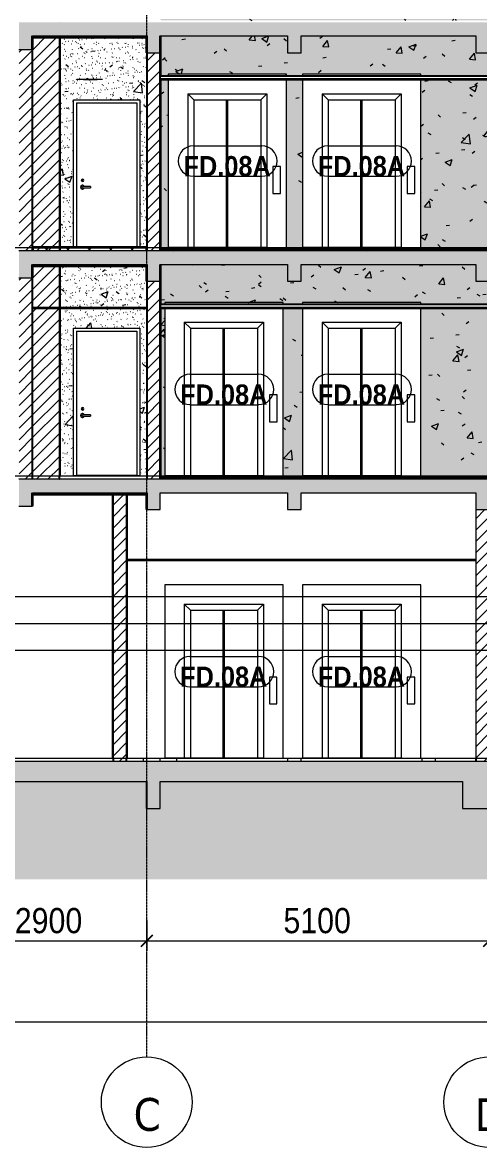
# Model space of a CAD drawing. Header units: millimetres. Extents: x 1240 to 198004, y -7796 to 35300.
# Drawn here: x 26587 to 33392, y -7796 to 8950 of the extents above; entities that cross this region are included whole.
import ezdxf

# ---------------------------------------------------------------- set-up
doc = ezdxf.new("R2010")
doc.units = ezdxf.units.MM
for name, pattern in [('Centre', [31.75, 6.35, -4.7625, 15.875, -4.7625]), ('Dash 1_8_', [6.35, 3.175, -3.175]), ('Grid Line', [22.225, 12.7, -3.175, 3.175, -3.175])]:
    doc.linetypes.add(name, pattern=pattern)
for name, color, linetype, lineweight in [('0-1', 7, 'Continuous', 5), ('A-ANNO-DIMS', 211, 'Continuous', 9), ('A-ANNO-DIMS-150', 211, 'Continuous', 9), ('A-AREA', 32, 'Dash 1_8_', 9), ('A-CLNG', 13, 'Continuous', 9), ('A-CLNG-1', 13, 'Continuous', 25), ('A-CLNG-PATT-1', 13, 'Continuous', 9), ('A-DETL-GENF-1', 7, 'Continuous', 9), ('A-DETL-GENF-3', 9, 'Continuous', 9), ('A-DETL-THIN', 151, 'Continuous', 9), ('A-DOOR', 31, 'Continuous', 9), ('A-DOOR-FRAM', 31, 'Continuous', 9), ('A-DOOR-IDEN', 31, 'Continuous', 9), ('A-FLOR', 192, 'Continuous', 9), ('A-FLOR-1', 10, 'Continuous', 35), ('A-FLOR-3', 192, 'Continuous', 35), ('A-FLOR-4', 192, 'Continuous', 18), ('A-FLOR-LEVL-2', 51, 'Centre', 9), ('A-FLOR-PATT-1', 7, 'Continuous', 9), ('A-FLOR-PATT-3', 8, 'Continuous', 9), ('A-WALL', 113, 'Continuous', 9), ('A-WALL-1', 113, 'Continuous', 25), ('A-WALL-PATT-4', 111, 'Continuous', 9), ('E-LITE-EQPM', 33, 'Continuous', 9), ('I-WALL', 2, 'Continuous', 9), ('I-WALL-2', 2, 'Continuous', 25), ('S-BEAM-1', 12, 'Continuous', 5), ('S-BEAM-2', 10, 'Continuous', 35), ('S-BEAM-3', 7, 'Continuous', 9), ('S-COLS-1', 7, 'Continuous', 9), ('S-GRID-1', 1, 'Grid Line', 9), ('S-GRID-IDEN', 1, 'Continuous', 9)]:
    doc.layers.add(name, color=color, linetype=linetype, lineweight=lineweight)
doc.styles.add('Arial_B_2', font='arialbd.ttf', dxfattribs={"width": 0.9, "height": 300})
doc.styles.add('Tahoma_B_1', font='tahomabd.ttf', dxfattribs={"height": 487.5})
doc.styles.add('UTM Avo', font='', dxfattribs={"width": 0.9, "height": 375})
doc.styles.get('UTM Avo').set_extended_font_data('UTM Avo')
doc.dimstyles.new('1_Dim_chi_tiet_2_5', dxfattribs={"dimscale": 304.8, "dimtxt": 374.737856, "dimasz": 0.590551, "dimexe": 0.492126, "dimexo": 0.0625, "dimgap": 0.049213, "dimtad": 1, "dimdec": 0, "dimrnd": 5, "dimzin": 0, "dimdsep": 46, "dimtxsty": 'UTM Avo', "dimblk1": 'OBLIQUE', "dimblk2": 'OBLIQUE', "dimsah": 1, "dimcen": 0.09, "dimdle": 0.492126, "dimazin": 0, "dimtfac": 1, "dimtdec": 4, "dimtix": 1, "dimtmove": 0, "dimatfit": 3, "dimfxl": 0.984252, "dimfxlon": 1, "dimtvp": 1, "dimtolj": 1, "dimtzin": 0, "dimarcsym": 2})
pattern_1 = [(45, (377.74, 0), (-84.8528, 84.8528), [])]
pattern_2 = [(45, (377.74, 0), (-159.099, 159.099), []), (135, (377.74, 0), (-159.099, -159.099), [])]
pattern_3 = [(0, (377.74, 0), (1219.2, 304.8), [50.292, -864.108, 50.292, -864.108, -4876.8]), (0, (377.74, 0), (1219.2, 304.8), [-1828.8, 50.292, -1778.508, 50.292, -864.108, -2133.6]), (0, (377.74, 0), (1219.2, 304.8), [-4572, 50.292, -559.308, 50.292, -1473.708]), (120, (834.94, 152.4), (-873.5645, 903.4582), [50.292, -864.108, 50.292, -864.108, -4876.8]), (120, (834.94, 152.4), (-873.5645, 903.4582), [-1828.8, 50.292, -1778.508, 50.292, -864.108, -2133.6]), (120, (834.94, 152.4), (-873.5645, 903.4582), [-4572, 50.292, -559.308, 50.292, -1473.708]), (240, (987.34, 762), (-345.6355, -1208.2582), [50.292, -864.108, 50.292, -864.108, -4876.8]), (240, (987.34, 762), (-345.6355, -1208.2582), [-1828.8, 50.292, -1778.508, 50.292, -864.108, -2133.6]), (240, (987.34, 762), (-345.6355, -1208.2582), [-4572, 50.292, -559.308, 50.292, -1473.708])]
pattern_4 = [(50, (377.7, 0), (1093.104, -95.634), [114.3, -1257.3]), (355, (377.7, 0), (-211.457, 1146.34), [91.44, -1005.84]), (100.451, (468.8, -8), (881.656, 1050.7), [97.14, -1068.54]), (46.184, (377.7, 304.8), (1626.475, -252.257), [171.45, -1885.95]), (96.636, (513.3, 283.8), (1424.416, 1484.565), [145.71, -1602.81]), (351.184, (377.7, 304.8), (1424.43, 1484.55), [137.16, -1508.76]), (21, (530.1, 228.6), (909.686, -613.59), [114.3, -1257.3]), (326, (530.1, 228.6), (370.812, 1105.13), [91.44, -1005.84]), (71.451, (606, 177.5), (1280.503, 491.528), [97.14, -1068.54]), (37.5, (377.74, 0), (18.5313, 507.3303), [50.292, -943.356, 50.292, -970.788, -1009.65]), (37.5, (377.74, 0), (18.5313, 507.3303), [-2014.728, 50.292, -959.358]), (7.5, (377.74, 0), (400.918, 601.084), [50.292, -531.876, 50.292, -920.496, -384.81]), (7.5, (377.74, 0), (400.918, 601.084), [-1552.956, 50.292, -334.518]), (327.5, (37.9, 0), (813.545, -34.3737), [50.292, -330.708, 50.292, -1138.428, -1577.34]), (327.5, (37.9, 0), (813.545, -34.3737), [-1569.72, 50.292, -1527.048]), (317.5, (-114.5, 0), (888.775, 152.56), [50.292, -445.008, 50.292, -739.14, -1120.14]), (317.5, (-114.5, 0), (888.775, 152.56), [-1284.732, 50.292, -1069.848])]
pattern_5 = [(37.5, (377.74, 0), (-4.79953, 146.8239), [5.029, -110.795, 5.029, -124.511, -123.825]), (37.5, (377.74, 0), (-4.79953, 146.8239), [-245.364, 5.029, -118.796]), (7.5, (377.74, 0), (134.8574, 215.0472), [5.029, -57.455, 5.029, -99.365, -40.005]), (7.5, (377.74, 0), (134.8574, 215.0472), [-166.878, 5.029, -34.976]), (327.5, (284.02, 0), (237.29776, 0.4316), [5.029, -33.071, 5.029, -132.131, -179.07]), (327.5, (284.02, 0), (237.29776, 0.4316), [-175.26, 5.029, -174.041]), (317.5, (284.02, 0), (229.067, 66.8792), [5.029, -14.021, 5.029, -84.887, -102.87]), (317.5, (284.02, 0), (229.067, 66.8792), [-108.966, 5.029, -97.841])]
pattern_6 = [(45, (377.74, 0), (-79.5495, 79.5495), [])]

# ---------------------------------------------------------------- blocks, each defined once
blk = doc.blocks.new('NCV_TKTC_KET CAU_rvt-1-TKCS_MẶT ĐỨNG NỘI KHU 1')
at = {"layer": 'A-FLOR-PATT-1'}
for points in [[(28330, 8730), (28437, 8730), (28437, 8750), (26735, 8750), (26735, 8730), (27684, 8730)], [(28330, 5330), (28437, 5330), (28437, 5350), (26735, 5350), (26735, 5330), (27038, 5330)], [(28330, 1930), (28437, 1930), (28437, 1950), (26735, 1950), (26735, 1930), (27684, 1930)]]:
    blk.add_hatch(color=256, dxfattribs=at).paths.add_polyline_path(points)
at = {"layer": 'S-BEAM-1'}
for points in [[(26737, 8550), (26737, 8750), (26735, 8750), (26735, 8550)], [(26735, 5150), (26737, 5150), (26737, 5350), (26735, 5350), (26735, 5154)], [(28435, 5100), (28437, 5100), (28435, 5313)], [(26735, 1750), (26737, 1750), (26737, 1950), (26735, 1950), (26735, 1854)]]:
    blk.add_hatch(color=256, dxfattribs=at).paths.add_polyline_path(points)
at = {"layer": 'A-FLOR-1'}
for p, q in [((26735, 8730), (28437, 8730)), ((26735, 5330), (28437, 5330)), ((26735, 1930), (28437, 1930))]:
    blk.add_line(p, q, dxfattribs=at)
at = {"layer": 'S-BEAM-2'}
for p, q in [((26737, 8550), (26737, 8750)), ((28435, 8750), (28435, 8500)), ((26735, 8550), (26737, 8550)), ((26737, 5150), (26737, 5350)), ((28435, 5350), (28435, 5100)), ((26735, 5150), (26737, 5150)), ((26737, 1750), (26737, 1950)), ((28435, 1950), (28435, 1700)), ((26735, 1750), (26737, 1750))]:
    blk.add_line(p, q, dxfattribs=at)
at = {"layer": 'S-BEAM-3'}
blk.add_line((27937, 1550), (27927, 1550), dxfattribs=at)
at = {"layer": 'S-COLS-1'}
for p, q in [((30537, 5580), (30537, 5600)), ((30737, 5580), (30737, 5600)), ((32537, 5580), (32537, 5600)), ((32737, 5580), (32737, 5600)), ((28887, 2180), (28887, 2200)), ((30537, 2180), (30537, 2200)), ((30737, 2180), (30737, 2200)), ((32537, 2180), (32537, 2200)), ((32737, 2180), (32737, 2200)), ((28387, -2050), (28387, -2000)), ((28437, -2050), (28437, -2000)), ((28637, -2050), (28637, -2000)), ((28887, -2050), (28887, -2000)), ((30537, -2050), (30537, -2000)), ((30737, -2050), (30737, -2000)), ((32537, -2050), (32537, -2000)), ((32737, -2050), (32737, -2000))]:
    blk.add_line(p, q, dxfattribs=at)
blk = doc.blocks.new('Thang may HIEN - Dài x Rộng - 2200x1200-551375-TKCS_MẶT ĐỨNG NỘI KHU 1')
at = {"layer": 'A-DOOR'}
for p, q in [((30757, 4780), (30757, 4750)), ((32517, 4780), (30757, 4780)), ((30757, 4700), (30757, 2200)), ((32517, 4750), (32517, 4780)), ((32517, 2200), (32517, 4700)), ((31137, 4400), (31047, 4490)), ((31047, 4490), (31047, 2200)), ((31047, 4490), (32227, 4490)), ((31137, 4400), (31137, 2200)), ((31137, 4400), (32137, 4400)), ((31627, 2200), (31627, 4400)), ((31647, 2200), (31647, 4400)), ((32227, 4490), (32137, 4400)), ((32137, 4400), (32137, 2200)), ((32227, 4490), (32227, 2200)), ((32427, 3406), (32317, 3406)), ((32317, 3406), (32317, 3006)), ((32427, 3006), (32427, 3406)), ((32317, 3006), (32427, 3006)), ((31047, 2200), (30757, 2200)), ((31137, 2200), (31047, 2200)), ((31627, 2200), (31137, 2200)), ((31647, 2200), (31627, 2200)), ((32137, 2200), (31647, 2200)), ((32227, 2200), (32137, 2200)), ((32227, 2200), (32517, 2200))]:
    blk.add_line(p, q, dxfattribs=at)
blk = doc.blocks.new('Thang may HIEN - Dài x Rộng - 2200x1200-V6-TKCS_MẶT ĐỨNG NỘI KHU 1')
at = {"layer": 'A-DOOR'}
for p, q in [((30757, 580), (30757, -2000)), ((32517, 580), (30757, 580)), ((32517, -2000), (32517, 580)), ((31137, 200), (31047, 290)), ((31047, 290), (31047, -2000)), ((31047, 290), (32227, 290)), ((31137, 200), (31137, -2000)), ((31137, 200), (32137, 200)), ((31627, -2000), (31627, 200)), ((31647, -2000), (31647, 200)), ((32227, 290), (32137, 200)), ((32137, 200), (32137, -2000)), ((32227, 290), (32227, -2000)), ((32427, -794), (32317, -794)), ((32317, -794), (32317, -1194)), ((32427, -1194), (32427, -794)), ((32317, -1194), (32427, -1194)), ((31047, -2000), (30757, -2000)), ((31137, -2000), (31047, -2000)), ((31627, -2000), (31137, -2000)), ((31647, -2000), (31627, -2000)), ((32137, -2000), (31647, -2000)), ((32227, -2000), (32137, -2000)), ((32227, -2000), (32517, -2000))]:
    blk.add_line(p, q, dxfattribs=at)
blk = doc.blocks.new('Thang may HIEN - Dài x Rộng - 2200x1200-V31-TKCS_MẶT ĐỨNG NỘI KHU 1')
at = {"layer": 'A-DOOR'}
for p, q in [((30757, 8180), (30757, 8150)), ((32517, 8180), (30757, 8180)), ((30757, 8100), (30757, 5600)), ((32517, 8150), (32517, 8180)), ((32517, 5600), (32517, 8100)), ((31137, 7800), (31047, 7890)), ((31047, 7890), (31047, 5600)), ((31047, 7890), (32227, 7890)), ((32227, 7890), (32137, 7800)), ((32227, 7890), (32227, 5600)), ((31137, 7800), (31137, 5600)), ((31137, 7800), (32137, 7800)), ((31627, 5600), (31627, 7800)), ((31647, 5600), (31647, 7800)), ((32137, 7800), (32137, 5600)), ((32427, 6806), (32317, 6806)), ((32317, 6806), (32317, 6406)), ((32427, 6406), (32427, 6806)), ((32317, 6406), (32427, 6406)), ((31047, 5600), (30757, 5600)), ((31057, 5600), (31047, 5600)), ((32227, 5600), (32217, 5600)), ((32227, 5600), (32517, 5600))]:
    blk.add_line(p, q, dxfattribs=at)
blk = doc.blocks.new('FD_02 - FD_03 - FD_03-KY THUAT-900x2200mm-801878-TKCS_MẶT ĐỨNG NỘI KHU 1')
at = {"layer": 'A-DOOR'}
for p, q in [((27481, 6588), (27481, 6598)), ((27483, 6588), (27481, 6588)), ((27483, 6598), (27483, 6588)), ((27602, 6510), (27497, 6510)), ((27497, 6490), (27602, 6490)), ((27602, 6510), (27602, 6500)), ((27602, 6500), (27602, 6490)), ((27392, 5610), (28292, 5610))]:
    blk.add_line(p, q, dxfattribs=at)
at = {"layer": 'A-DOOR', "flags": 128}
for points in [[(27497, 6510), (27496, 6510), (27496, 6510), (27495, 6510), (27495, 6510), (27494, 6510), (27493, 6510), (27493, 6510), (27492, 6510), (27492, 6510), (27491, 6510), (27491, 6510), (27490, 6510), (27489, 6510), (27489, 6510), (27488, 6510), (27488, 6510), (27488, 6510), (27487, 6510), (27487, 6510), (27486, 6510), (27486, 6510), (27485, 6510), (27485, 6510), (27485, 6510), (27484, 6510), (27484, 6510), (27484, 6510), (27483, 6510), (27483, 6510), (27483, 6510), (27483, 6510), (27483, 6510), (27482, 6510), (27482, 6510), (27482, 6510), (27482, 6510), (27482, 6510), (27482, 6510), (27482, 6510)], [(27482, 6490), (27482, 6490), (27482, 6490), (27482, 6490), (27482, 6490), (27482, 6490), (27482, 6490), (27483, 6490), (27483, 6490), (27483, 6490), (27483, 6490), (27483, 6490), (27484, 6490), (27484, 6490), (27484, 6490), (27485, 6490), (27485, 6490), (27485, 6490), (27486, 6490), (27486, 6490), (27486, 6490), (27487, 6490), (27487, 6490), (27488, 6490), (27488, 6490), (27489, 6490), (27489, 6490), (27490, 6490), (27490, 6490), (27491, 6490), (27492, 6490), (27492, 6490), (27493, 6490), (27493, 6490), (27494, 6490), (27494, 6490), (27495, 6490), (27496, 6490), (27496, 6490), (27497, 6490), (27497, 6490)]]:
    blk.add_lwpolyline(points, dxfattribs=at)
at = {"layer": 'A-DOOR'}
for centre, radius, start, end in [((27482, 6600), 19, 0, 180), ((27482, 6600), 19, 180, 0), ((27482, 6600), 2.5, 292.9918, 246.5794), ((27479, 6500), 30, 18.9279, 180), ((27479, 6500), 30, 180, 341.2838), ((27482, 6500), 10, 135, 180), ((27482, 6500), 10, 180, 225), ((27482, 6500), 10, 75, 105), ((27482, 6500), 10, 255, 285)]:
    blk.add_arc(centre, radius, start, end, dxfattribs=at)
at = {"layer": 'A-DOOR-FRAM'}
for p, q in [((27392, 7755), (27392, 5600)), ((27392, 7755), (28292, 7755)), ((28292, 7755), (28292, 5600))]:
    blk.add_line(p, q, dxfattribs=at)
blk = doc.blocks.new('FD_02 - FD_03 - FD_03-KY THUAT-900x2200mm-V132-TKCS_MẶT ĐỨNG NỘI KHU 1')
at = {"layer": 'A-DOOR'}
for p, q in [((27481, 3188), (27481, 3198)), ((27483, 3188), (27481, 3188)), ((27483, 3198), (27483, 3188)), ((27602, 3110), (27497, 3110)), ((27497, 3090), (27602, 3090)), ((27602, 3110), (27602, 3100)), ((27602, 3100), (27602, 3090)), ((27392, 2210), (28292, 2210))]:
    blk.add_line(p, q, dxfattribs=at)
at = {"layer": 'A-DOOR', "flags": 128}
for points in [[(27497, 3110), (27496, 3110), (27496, 3110), (27495, 3110), (27495, 3110), (27494, 3110), (27493, 3110), (27493, 3110), (27492, 3110), (27492, 3110), (27491, 3110), (27491, 3110), (27490, 3110), (27489, 3110), (27489, 3110), (27488, 3110), (27488, 3110), (27488, 3110), (27487, 3110), (27487, 3110), (27486, 3110), (27486, 3110), (27485, 3110), (27485, 3110), (27485, 3110), (27484, 3110), (27484, 3110), (27484, 3110), (27483, 3110), (27483, 3110), (27483, 3110), (27483, 3110), (27483, 3110), (27482, 3110), (27482, 3110), (27482, 3110), (27482, 3110), (27482, 3110), (27482, 3110), (27482, 3110)], [(27482, 3090), (27482, 3090), (27482, 3090), (27482, 3090), (27482, 3090), (27482, 3090), (27482, 3090), (27483, 3090), (27483, 3090), (27483, 3090), (27483, 3090), (27483, 3090), (27484, 3090), (27484, 3090), (27484, 3090), (27485, 3090), (27485, 3090), (27485, 3090), (27486, 3090), (27486, 3090), (27486, 3090), (27487, 3090), (27487, 3090), (27488, 3090), (27488, 3090), (27489, 3090), (27489, 3090), (27490, 3090), (27490, 3090), (27491, 3090), (27492, 3090), (27492, 3090), (27493, 3090), (27493, 3090), (27494, 3090), (27494, 3090), (27495, 3090), (27496, 3090), (27496, 3090), (27497, 3090), (27497, 3090)]]:
    blk.add_lwpolyline(points, dxfattribs=at)
at = {"layer": 'A-DOOR'}
for centre, radius, start, end in [((27482, 3200), 19, 360, 180), ((27482, 3200), 19, 180, 360), ((27482, 3200), 2.5, 292.9918, 246.5794), ((27479, 3100), 30, 18.9279, 180), ((27479, 3100), 30, 180, 341.2838), ((27482, 3100), 10, 135, 180), ((27482, 3100), 10, 180, 225), ((27482, 3100), 10, 75, 105), ((27482, 3100), 10, 255, 285)]:
    blk.add_arc(centre, radius, start, end, dxfattribs=at)
at = {"layer": 'A-DOOR-FRAM'}
for p, q in [((27392, 4355), (27392, 2200)), ((27392, 4355), (28292, 4355)), ((28292, 4355), (28292, 2200)), ((27392, 2200), (27347, 2200)), ((28292, 2200), (28337, 2200))]:
    blk.add_line(p, q, dxfattribs=at)
blk = doc.blocks.new('LIC_03 - LIC_03-ĐÈN LED ỐP TRẦN CHỐNG BỤI_ 1x24w_ ÁNH SÁNG TRẮNG 6000k-V260-TKCS_MẶT ĐỨNG NỘI KHU 1')
at = {"layer": 'E-LITE-EQPM'}
for p, q in [((27777, 8100), (27397, 8100)), ((27677, 8100), (27497, 8100)), ((27497, 8100), (27677, 8100)), ((27587, 8100), (27587, 8100))]:
    blk.add_line(p, q, dxfattribs=at)
blk = doc.blocks.new('Grid - M_Grid Head - Circle-353313-TKCS_MẶT ĐỨNG NỘI KHU 1')
at = {"layer": 'S-GRID-IDEN'}
blk.add_circle((17237, -7121), 675, dxfattribs=at)
blk = doc.blocks.new('STN_Door Tag - STN_Door Tag-1788670-TKCS_MẶT ĐỨNG NỘI KHU 1')
at = {"layer": 'A-DOOR-IDEN'}
for p, q in [((35836, 30934), (36857, 30934)), ((35836, 30481), (36857, 30481))]:
    blk.add_line(p, q, dxfattribs=at)
for centre, start, end in [((35836, 30708), 90, 270), ((36857, 30708), 270, 90)]:
    blk.add_arc(centre, 226, start, end, dxfattribs=at)
blk = doc.blocks.new('DIMBLOCK55-TKCS_MẶT ĐỨNG NỘI KHU 1')
at = {"layer": 'A-ANNO-DIMS-150'}
for p, q in [((25537, -4418), (25537, -4868)), ((25537, -4718), (25537, -4418)), ((28437, -4418), (28437, -4868)), ((28437, -4718), (28437, -4418)), ((25537, -4718), (28437, -4718))]:
    blk.add_line(p, q, dxfattribs=at)
at = {"layer": 'A-ANNO-DIMS-150', "lineweight": 25}
for p, q in [((25537, -4718), (25627, -4628)), ((28437, -4718), (28527, -4628)), ((25537, -4718), (25447, -4808)), ((28437, -4718), (28347, -4808))]:
    blk.add_line(p, q, dxfattribs=at)
at = {"layer": 'A-ANNO-DIMS-150', "color": 0, "insert": (26473, -4231), "char_height": 375, "width": 1232.47, "attachment_point": 1, "line_spacing_factor": 1.110334, "style": 'UTM Avo'}
blk.add_mtext('2900', dxfattribs=at)
blk = doc.blocks.new('_Oblique')
at = {"color": 0, "linetype": 'ByBlock', "lineweight": -2}
blk.add_line((-0.5, -0.5), (0.5, 0.5), dxfattribs=at)
blk = doc.blocks.new('DIMBLOCK56-TKCS_MẶT ĐỨNG NỘI KHU 1')
at = {"layer": 'A-ANNO-DIMS-150'}
for p, q in [((28437, -4418), (28437, -4868)), ((28437, -4718), (28437, -4418)), ((33537, -4418), (33537, -4868)), ((33537, -4718), (33537, -4418)), ((28437, -4718), (33537, -4718))]:
    blk.add_line(p, q, dxfattribs=at)
at = {"layer": 'A-ANNO-DIMS-150', "lineweight": 25}
for p, q in [((28437, -4718), (28527, -4628)), ((33537, -4718), (33627, -4628)), ((28437, -4718), (28347, -4808)), ((33537, -4718), (33447, -4808))]:
    blk.add_line(p, q, dxfattribs=at)
at = {"layer": 'A-ANNO-DIMS-150', "color": 0, "insert": (30473, -4231), "char_height": 375, "width": 1232.47, "attachment_point": 1, "line_spacing_factor": 1.110334, "style": 'UTM Avo'}
blk.add_mtext('5100', dxfattribs=at)
blk = doc.blocks.new('DIMBLOCK67-TKCS_MẶT ĐỨNG NỘI KHU 1')
at = {"layer": 'A-ANNO-DIMS-150'}
for p, q in [((17237, -5623), (17237, -6073)), ((17237, -5923), (17237, -5623)), ((78237, -5623), (78237, -6073)), ((78237, -5923), (78237, -5623)), ((17087, -5923), (78387, -5923))]:
    blk.add_line(p, q, dxfattribs=at)
at = {"layer": 'A-ANNO-DIMS-150', "lineweight": 25}
for p, q in [((17237, -5923), (17327, -5833)), ((78237, -5923), (78327, -5833)), ((17237, -5923), (17147, -6013)), ((78237, -5923), (78147, -6013))]:
    blk.add_line(p, q, dxfattribs=at)
at = {"layer": 'A-ANNO-DIMS-150', "color": 0, "insert": (47095, -5436), "char_height": 375, "width": 1540.59, "attachment_point": 1, "line_spacing_factor": 1.110334, "style": 'UTM Avo'}
blk.add_mtext('61000', dxfattribs=at)

msp = doc.modelspace()

# ---------------------------------------------------------------- hatches: boundary and pattern name
at = {"layer": 'A-CLNG-PATT-1'}
h = msp.add_hatch(dxfattribs=at)
h.set_pattern_fill('FP_9', color=256, style=0, pattern_type=2)
h.set_pattern_definition(pattern_3)
h.paths.add_polyline_path([(44337, 8100), (44337, 8110), (28636.9, 8110), (28636.9, 8100), (43829.8, 8100)])
h = msp.add_hatch(dxfattribs=at)
h.set_pattern_fill('FP_9', color=256, style=0, pattern_type=2)
h.set_pattern_definition(pattern_3)
h.paths.add_polyline_path([(28329.6, 4700), (28435.3, 4700), (28435.3, 4705), (26736.9, 4705), (26736.9, 4700), (28006.7, 4700)])
h = msp.add_hatch(dxfattribs=at)
h.set_pattern_fill('FP_9', color=256, style=0, pattern_type=2)
h.set_pattern_definition(pattern_3)
h.paths.add_polyline_path([(39837.4, 4700), (39837.4, 4710), (28635.3, 4710), (28635.3, 4700), (38663.1, 4700)])
h = msp.add_hatch(dxfattribs=at)
h.set_pattern_fill('FP_9', color=256, style=0, pattern_type=2)
h.set_pattern_definition(pattern_3)
h.paths.add_polyline_path([(32204.7, 945), (33336.9, 945), (33336.9, 950), (28136.9, 950), (28136.9, 945), (30913, 945)])
at = {"layer": 'A-DETL-GENF-1'}
h = msp.add_hatch(color=256, dxfattribs=at)
h.paths.add_polyline_path([(44535.3, 8350), (44535.3, 8950), (26535.3, 8950), (26535.3, 8550), (26735.3, 8550), (26735.3, 8750), (28436.9, 8750), (28436.9, 8500), (28635.3, 8500), (28635.3, 8750), (30535.3, 8750), (30535.3, 8500), (30736.9, 8500), (30736.9, 8750), (33335.3, 8750), (33335.3, 8500), (33535.3, 8500), (33535.3, 8750), (35535.3, 8750), (35535.3, 8500), (35737.4, 8500), (35737.4, 8750), (39935.6, 8750), (39935.6, 8350), (40235.6, 8350), (40235.6, 8750), (44235.3, 8750), (44235.3, 8350)])
h.paths.add_polyline_path([(23535.3, 8550), (23535.3, 8950), (23337.4, 8950), (23337.4, 8550)])
h = msp.add_hatch(color=256, dxfattribs=at)
h.paths.add_polyline_path([(44535.3, 4950), (44535.3, 5550), (26535.3, 5550), (26535.3, 5150), (26735.3, 5150), (26735.3, 5350), (28436.9, 5350), (28436.9, 5100), (28635.3, 5100), (28635.3, 5350), (30535.3, 5350), (30535.3, 5100), (30736.9, 5100), (30736.9, 5350), (33335.3, 5350), (33335.3, 5100), (33535.3, 5100), (33535.3, 5350), (35535.3, 5350), (35535.3, 5100), (35737.4, 5100), (35737.4, 5350), (39935.6, 5350), (39935.6, 4950), (40235.6, 4950), (40235.6, 5350), (44235.3, 5350), (44235.3, 4950)])
h.paths.add_polyline_path([(23535.3, 5150), (23535.3, 5550), (23337.4, 5550), (23337.4, 5150)])
h = msp.add_hatch(color=256, dxfattribs=at)
h.paths.add_polyline_path([(39935.6, 1550), (40235.6, 1550), (40235.6, 1950), (44235.3, 1950), (44235.3, 1550), (44535.3, 1550), (44535.3, 2150), (26535.3, 2150), (26535.3, 1750), (26735.3, 1750), (26735.3, 1950), (28436.9, 1950), (28436.9, 1700), (28635.3, 1700), (28635.3, 1950), (30535.3, 1950), (30535.3, 1700), (30736.9, 1700), (30736.9, 1950), (33335.3, 1950), (33335.3, 1700), (33535.3, 1700), (33535.3, 1950), (35535.3, 1950), (35535.3, 1700), (35737.4, 1700), (35737.4, 1950), (39935.6, 1950)])
h.paths.add_polyline_path([(23535.3, 1750), (23535.3, 2150), (23337.4, 2150), (23337.4, 1750)])
msp.add_hatch(color=256, dxfattribs=at).paths.add_polyline_path([(44536.9, -2750), (44536.9, 500), (44237, 500), (44237, -2050), (23536.9, -2050), (23536.9, 1150), (23239, 1150), (23239, -2750), (23639, -2750), (23639, -2350), (28436.9, -2350), (28436.9, -2750), (28636.9, -2750), (28636.9, -2350), (33136.9, -2350), (33136.9, -2750), (33536.9, -2750), (33536.9, -2350), (39835.7, -2350), (39835.7, -2750), (40235.6, -2750), (40235.6, -2350), (44136.9, -2350), (44136.9, -2750), (44475.7, -2750)])
at = {"layer": 'A-DETL-GENF-3'}
h = msp.add_hatch(dxfattribs=at)
h.set_pattern_fill('FP_34', color=256, style=0, pattern_type=2)
h.set_pattern_definition([(0, (377.74, 0), (725.805, 725.805), [725.805, -725.805]), (0, (377.74, 272.2), (725.805, 725.805), [725.805, -725.805]), (0, (377.74, 544.35), (725.805, 725.805), [725.805, -725.805]), (90, (468.5, 635.1), (-725.805, 725.805), [725.805, -725.805]), (90, (740.64, 635.1), (-725.805, 725.805), [725.805, -725.805]), (90, (1012.8, 635.1), (-725.805, 725.805), [725.805, -725.805])])
h.paths.add_polyline_path([(8827.8, -3804.4), (87747, -3804.4), (87747, -201.6), (84415.2, -100), (84118.2, -100), (84118.2, 250), (81718.2, 250), (81718.2, -100), (81418.2, -100), (81418.2, 105.1), (75434.7, 330), (70309.3, 380), (69335.3, 380), (69335.3, 630), (61387.5, 630), (58586.3, 830), (47586.3, 830), (44536.9, 912.9), (44536.9, -2750), (44136.9, -2750), (44136.9, -2350), (40235.6, -2350), (40235.6, -2750), (39835.7, -2750), (39835.7, -2350), (33536.9, -2350), (33536.9, -2750), (33136.9, -2750), (33136.9, -2350), (28636.9, -2350), (28636.9, -2750), (28435.3, -2750), (28435.3, -2350), (23639, -2350), (23639, -2750), (23235.4, -2750), (23235.4, 900), (20988.2, 900), (20988.2, 830), (14148.2, 830), (14148.2, 930), (8088.2, 930), (8088.2, 500), (5079.4, 500), (5079.4, -3804.4), (5349.5, -3804.4)])
at = {"layer": 'A-FLOR-PATT-3'}
h = msp.add_hatch(dxfattribs=at)
h.set_pattern_fill('FP_6', color=256, style=0, pattern_type=2)
h.set_pattern_definition(pattern_2)
h.paths.add_polyline_path([(28329.6, 5550), (28436.9, 5550), (28436.9, 5600), (26736.9, 5600), (26736.9, 5550), (27038, 5550)])
h = msp.add_hatch(dxfattribs=at)
h.set_pattern_fill('FP_6', color=256, style=0, pattern_type=2)
h.set_pattern_definition(pattern_2)
h.paths.add_polyline_path([(45737.4, 5530), (45737.4, 5580), (28636.9, 5580), (28636.9, 5550), (44535.3, 5550), (44535.3, 5530), (45444.4, 5530)])
h = msp.add_hatch(dxfattribs=at)
h.set_pattern_fill('FP_6', color=256, style=0, pattern_type=2)
h.set_pattern_definition(pattern_2)
h.paths.add_polyline_path([(39308.9, 2150), (39837.4, 2150), (39837.4, 2180), (28636.9, 2180), (28636.9, 2150), (38663.1, 2150)])
at = {"layer": 'A-WALL-PATT-4'}
h = msp.add_hatch(dxfattribs=at)
h.set_pattern_fill('FP_17', color=256, style=0, pattern_type=2)
h.set_pattern_definition(pattern_6)
h.paths.add_polyline_path([(27146.9, 5600), (27146.9, 8750), (27136.9, 8750), (27136.9, 5600)])
h.paths.add_polyline_path([(27136.9, 8950), (27146.9, 8950), (27146.9, 9000), (27136.9, 9000)])
h = msp.add_hatch(dxfattribs=at)
h.set_pattern_fill('FP_5', color=256, style=0, pattern_type=2)
h.set_pattern_definition(pattern_4)
h.paths.add_polyline_path([(28646.9, 5600), (28757.4, 5600), (28757.4, 8100), (28646.9, 8100), (28646.9, 5627)])
h.paths.add_polyline_path([(33496.4, 5600), (33547.4, 5600), (33547.4, 8100), (32517.4, 8100), (32517.4, 5600)])
h.paths.add_polyline_path([(30757.4, 5600), (30757.4, 8100), (30517.4, 8100), (30517.4, 5600)])
h.paths.add_polyline_path([(33547.4, 8150), (33547.4, 8750), (33535.3, 8750), (33535.3, 8500), (33335.3, 8500), (33335.3, 8750), (30736.9, 8750), (30735.3, 8500), (30535.3, 8500), (30535.3, 8750), (28646.9, 8750), (28646.9, 8150), (28757.4, 8150), (28757.4, 8180), (30517.4, 8180), (30517.4, 8150), (30757.4, 8150), (30757.4, 8180), (32517.4, 8180), (32517.4, 8150), (33535.3, 8150)])
h.paths.add_polyline_path([(28757.4, 8980), (33547.4, 8980), (33547.4, 9000), (28646.9, 9000), (28646.9, 8980), (28690.4, 8980)])
h = msp.add_hatch(dxfattribs=at)
h.set_pattern_fill('FP_4', color=256, style=0, pattern_type=2)
h.set_pattern_definition(pattern_5)
h.paths.add_polyline_path([(28646.9, 5600), (28757.4, 5600), (28757.4, 8100), (28646.9, 8100), (28646.9, 5627)])
h.paths.add_polyline_path([(33496.4, 5600), (33547.4, 5600), (33547.4, 8100), (32517.4, 8100), (32517.4, 5600)])
h.paths.add_polyline_path([(30757.4, 5600), (30757.4, 8100), (30517.4, 8100), (30517.4, 5600)])
h.paths.add_polyline_path([(33547.4, 8150), (33547.4, 8750), (33535.3, 8750), (33535.3, 8500), (33335.3, 8500), (33335.3, 8750), (30736.9, 8750), (30735.3, 8500), (30535.3, 8500), (30535.3, 8750), (28646.9, 8750), (28646.9, 8150), (28757.4, 8150), (28757.4, 8180), (30517.4, 8180), (30517.4, 8150), (30757.4, 8150), (30757.4, 8180), (32517.4, 8180), (32517.4, 8150), (33535.3, 8150)])
h.paths.add_polyline_path([(28757.4, 8980), (33547.4, 8980), (33547.4, 9000), (28646.9, 9000), (28646.9, 8980), (28690.4, 8980)])
h = msp.add_hatch(dxfattribs=at)
h.set_pattern_fill('FP_1', color=256, style=0, pattern_type=2)
h.set_pattern_definition(pattern_1)
h.paths.add_polyline_path([(27038, 5550), (27136.9, 5550), (27136.9, 8750), (26736.9, 8750), (26736.9, 5550)])
h = msp.add_hatch(dxfattribs=at)
h.set_pattern_fill('FP_5', color=256, style=0, pattern_type=2)
h.set_pattern_definition(pattern_4)
h.paths.add_polyline_path([(28426.9, 5600), (28436.9, 5600), (28435.3, 8730), (27146.9, 8730), (27146.9, 5600), (27346.9, 5600), (27346.9, 7800), (28336.9, 7800), (28336.9, 5600)])
h = msp.add_hatch(dxfattribs=at)
h.set_pattern_fill('FP_4', color=256, style=0, pattern_type=2)
h.set_pattern_definition(pattern_5)
h.paths.add_polyline_path([(28426.9, 5600), (28436.9, 5600), (28435.3, 8730), (27146.9, 8730), (27146.9, 5600), (27346.9, 5600), (27346.9, 7800), (28336.9, 7800), (28336.9, 5600)])
h = msp.add_hatch(dxfattribs=at)
h.set_pattern_fill('FP_1', color=256, style=0, pattern_type=2)
h.set_pattern_definition(pattern_1)
h.paths.add_polyline_path([(26536.9, 5550), (26736.9, 5550), (26735.3, 8550), (26536.9, 8550), (26536.9, 6255.8)])
h = msp.add_hatch(dxfattribs=at)
h.set_pattern_fill('FP_1', color=256, style=0, pattern_type=2)
h.set_pattern_definition(pattern_1)
h.paths.add_polyline_path([(28636.9, 5550), (28635.3, 8500), (28436.9, 8500), (28436.9, 5550), (28635.3, 5550)])
h = msp.add_hatch(dxfattribs=at)
h.set_pattern_fill('FP_17', color=256, style=0, pattern_type=2)
h.set_pattern_definition(pattern_6)
h.paths.add_polyline_path([(27146.9, 2200), (27146.9, 5350), (27136.9, 5350), (27136.9, 2200)])
h.paths.add_polyline_path([(27136.9, 5550), (27146.9, 5550), (27146.9, 5600), (27136.9, 5600)])
h = msp.add_hatch(dxfattribs=at)
h.set_pattern_fill('FP_1', color=256, style=0, pattern_type=2)
h.set_pattern_definition(pattern_1)
h.paths.add_polyline_path([(26735.3, 2150), (26737.4, 2150), (26737.4, 5350), (26735.3, 5350), (26735.3, 5150), (26537.4, 5150), (26537.4, 2150), (26715, 2150)])
h = msp.add_hatch(dxfattribs=at)
h.set_pattern_fill('FP_1', color=256, style=0, pattern_type=2)
h.set_pattern_definition(pattern_1)
h.paths.add_polyline_path([(27136.9, 2150), (27136.9, 5350), (26737.4, 5350), (26737.4, 2150), (27038, 2150)])
h = msp.add_hatch(dxfattribs=at)
h.set_pattern_fill('FP_5', color=256, style=0, pattern_type=2)
h.set_pattern_definition(pattern_4)
h.paths.add_polyline_path([(27346.9, 2200), (27346.9, 4400), (28336.9, 4400), (28336.9, 2200), (28436.9, 2200), (28435.3, 5330), (27146.9, 5330), (27146.9, 4705), (28435.3, 4705), (28435.3, 4700), (27146.9, 4700), (27146.9, 2200)])
h = msp.add_hatch(dxfattribs=at)
h.set_pattern_fill('FP_4', color=256, style=0, pattern_type=2)
h.set_pattern_definition(pattern_5)
h.paths.add_polyline_path([(27346.9, 2200), (27346.9, 4400), (28336.9, 4400), (28336.9, 2200), (28436.9, 2200), (28435.3, 5330), (27146.9, 5330), (27146.9, 4705), (28435.3, 4705), (28435.3, 4700), (27146.9, 4700), (27146.9, 2200)])
h = msp.add_hatch(dxfattribs=at)
h.set_pattern_fill('FP_5', color=256, style=0, pattern_type=2)
h.set_pattern_definition(pattern_4)
h.paths.add_polyline_path([(28646.9, 2200), (28707.4, 2200), (28707.4, 4700), (28646.9, 4700), (28646.9, 2483.2)])
h.paths.add_polyline_path([(33546.9, 2200), (33546.9, 4700), (32517.4, 4700), (32517.4, 2200), (33496.4, 2200)])
h.paths.add_polyline_path([(30467.4, 2200), (30757.4, 2200), (30757.4, 4700), (30467.4, 4700), (30467.4, 2483.2)])
h.paths.add_polyline_path([(33546.9, 4750), (33546.9, 5350), (33535.3, 5350), (33535.3, 5100), (33335.3, 5100), (33335.3, 5350), (30736.9, 5350), (30735.3, 5100), (30535.3, 5100), (30535.3, 5350), (28646.9, 5350), (28646.9, 4750), (28707.4, 4750), (28707.4, 4780), (30467.4, 4780), (30467.4, 4750), (30757.4, 4750), (30757.4, 4780), (32517.4, 4780), (32517.4, 4750), (33496.4, 4750)])
h = msp.add_hatch(dxfattribs=at)
h.set_pattern_fill('FP_4', color=256, style=0, pattern_type=2)
h.set_pattern_definition(pattern_5)
h.paths.add_polyline_path([(28646.9, 2200), (28707.4, 2200), (28707.4, 4700), (28646.9, 4700), (28646.9, 2483.2)])
h.paths.add_polyline_path([(33546.9, 2200), (33546.9, 4700), (32517.4, 4700), (32517.4, 2200), (33496.4, 2200)])
h.paths.add_polyline_path([(30467.4, 2200), (30757.4, 2200), (30757.4, 4700), (30467.4, 4700), (30467.4, 2483.2)])
h.paths.add_polyline_path([(33546.9, 4750), (33546.9, 5350), (33535.3, 5350), (33535.3, 5100), (33335.3, 5100), (33335.3, 5350), (30736.9, 5350), (30735.3, 5100), (30535.3, 5100), (30535.3, 5350), (28646.9, 5350), (28646.9, 4750), (28707.4, 4750), (28707.4, 4780), (30467.4, 4780), (30467.4, 4750), (30757.4, 4750), (30757.4, 4780), (32517.4, 4780), (32517.4, 4750), (33496.4, 4750)])
h = msp.add_hatch(dxfattribs=at)
h.set_pattern_fill('FP_1', color=256, style=0, pattern_type=2)
h.set_pattern_definition(pattern_1)
h.paths.add_polyline_path([(28436.9, 2150), (28636.9, 2150), (28635.3, 5100), (28436.9, 5100), (28436.9, 2168.8)])
h = msp.add_hatch(dxfattribs=at)
h.set_pattern_fill('FP_1', color=256, style=0, pattern_type=2)
h.set_pattern_definition(pattern_1)
h.paths.add_polyline_path([(28136.9, -2050), (28136.9, 1950), (27936.9, 1950), (27936.9, -2050)])
h = msp.add_hatch(dxfattribs=at)
h.set_pattern_fill('FP_1', color=256, style=0, pattern_type=2)
h.set_pattern_definition(pattern_1)
h.paths.add_polyline_path([(33336.9, -2050), (33536.9, -2050), (33535.3, 1700), (33336.9, 1700), (33336.9, -2000)])

# ---------------------------------------------------------------- linework, layer by layer
at = {"layer": 'A-AREA'}
for p, q in [((29006.9, -2000), (30167, -2000)), ((31057.3, -2000), (32217.4, -2000))]:
    msp.add_line(p, q, dxfattribs=at)
at = {"layer": 'A-CLNG'}
for p, q in [((44337, 8110), (28636.9, 8110)), ((39837.4, 4710), (28635.3, 4710))]:
    msp.add_line(p, q, dxfattribs=at)
at = {"layer": 'A-CLNG-1'}
for p, q in [((44337, 8150), (28636.9, 8150)), ((28636.9, 8100), (44337, 8100)), ((28435.3, 4705), (26736.9, 4705)), ((26736.9, 4705), (26736.9, 4700)), ((26736.9, 4700), (28435.3, 4700)), ((28435.3, 4700), (28435.3, 4705)), ((39837.4, 4750), (28635.3, 4750)), ((28635.3, 4750), (28635.3, 4700)), ((28635.3, 4700), (39837.4, 4700)), ((33336.9, 950), (28136.9, 950)), ((28136.9, 950), (28136.9, 945)), ((28136.9, 945), (33336.9, 945)), ((33336.9, 945), (33336.9, 950))]:
    msp.add_line(p, q, dxfattribs=at)
at = {"layer": 'A-DETL-THIN'}
for p, q in [((26735.3, 8550), (26735.3, 8750)), ((26735.3, 8750), (28436.9, 8750)), ((28436.9, 8750), (28436.9, 8500)), ((28635.3, 8500), (28635.3, 8750)), ((28635.3, 8750), (30535.3, 8750)), ((30535.3, 8750), (30535.3, 8500)), ((30736.9, 8500), (30736.9, 8750)), ((30736.9, 8750), (33335.3, 8750)), ((33335.3, 8750), (33335.3, 8500)), ((26535.3, 8550), (26735.3, 8550)), ((28436.9, 8500), (28635.3, 8500)), ((30535.3, 8500), (30736.9, 8500)), ((33335.3, 8500), (33535.3, 8500)), ((44535.3, 5550), (26535.3, 5550)), ((26735.3, 5150), (26735.3, 5350)), ((26735.3, 5350), (28436.9, 5350)), ((28436.9, 5350), (28436.9, 5100)), ((28635.3, 5100), (28635.3, 5350)), ((28635.3, 5350), (30535.3, 5350)), ((30535.3, 5350), (30535.3, 5100)), ((30736.9, 5100), (30736.9, 5350)), ((30736.9, 5350), (33335.3, 5350)), ((33335.3, 5350), (33335.3, 5100)), ((26535.3, 5150), (26735.3, 5150)), ((28436.9, 5100), (28635.3, 5100)), ((30535.3, 5100), (30736.9, 5100)), ((33335.3, 5100), (33535.3, 5100)), ((44535.3, 2150), (26535.3, 2150)), ((26735.3, 1750), (26735.3, 1950)), ((26735.3, 1950), (28436.9, 1950)), ((28436.9, 1950), (28436.9, 1700)), ((28635.3, 1700), (28635.3, 1950)), ((28635.3, 1950), (30535.3, 1950)), ((30535.3, 1950), (30535.3, 1700)), ((30736.9, 1700), (30736.9, 1950)), ((30736.9, 1950), (33335.3, 1950)), ((33335.3, 1950), (33335.3, 1700)), ((26535.3, 1750), (26735.3, 1750)), ((28436.9, 1700), (28635.3, 1700)), ((30535.3, 1700), (30736.9, 1700)), ((33335.3, 1700), (33535.3, 1700)), ((44237, -2050), (23536.9, -2050)), ((23639, -2350), (28436.9, -2350)), ((28435.3, -2750), (28435.3, -2350)), ((28436.9, -2350), (28436.9, -2750)), ((28636.9, -2750), (28636.9, -2350)), ((28636.9, -2350), (33136.9, -2350)), ((33136.9, -2350), (33136.9, -2750)), ((28436.9, -2750), (28636.9, -2750)), ((33136.9, -2750), (33536.9, -2750))]:
    msp.add_line(p, q, dxfattribs=at)
at = {"layer": 'A-FLOR'}
for p, q in [((27936.9, 139), (27926.9, 138.9)), ((27926.9, -261.1), (27936.9, -261)), ((27936.9, -550), (27926.9, -550))]:
    msp.add_line(p, q, dxfattribs=at)
at = {"layer": 'A-FLOR-3'}
for p, q in [((28436.9, 5600), (26736.9, 5600)), ((26736.9, 5600), (26736.9, 5550)), ((28436.9, 5550), (28436.9, 5600)), ((45737.4, 5580), (28636.9, 5580)), ((28636.9, 5580), (28636.9, 5550)), ((39837.4, 2180), (28636.9, 2180)), ((28636.9, 2180), (28636.9, 2150))]:
    msp.add_line(p, q, dxfattribs=at)
at = {"layer": 'A-FLOR-4'}
msp.add_line((27936.9, -300), (27926.9, -300), dxfattribs=at)
at = {"layer": 'A-FLOR-LEVL-2'}
for p, q in [((1240.2, 5600), (91585, 5600)), ((1240.2, 2200), (89680, 2200)), ((89680, 400), (1240.2, 400)), ((91585, 0), (1240.2, 0)), ((89680, -400), (1240.2, -400)), ((1240.2, -2000), (89680, -2000))]:
    msp.add_line(p, q, dxfattribs=at)
at = {"layer": 'A-WALL'}
for p, q in [((30217.4, 5600), (29057.4, 5600)), ((30536.9, 5580), (30536.9, 5600)), ((30736.9, 5600), (30736.9, 5580)), ((32217.4, 5600), (31057.4, 5600)), ((32536.9, 5580), (32536.9, 5600)), ((28336.9, 2200), (27346.9, 2200)), ((27926.9, -2000), (27926.9, 1930)), ((27936.9, 1950), (27936.9, -2000)), ((28136.9, -2000), (28136.9, 1950)), ((33336.9, 1700), (33336.9, -2000)), ((27926.9, 200), (27936.9, 200)), ((26536.9, -2000), (27926.9, -2000)), ((28146.9, -2000), (28706.9, -2000)), ((30466.9, -2000), (30757.4, -2000)), ((32517.4, -2000), (33326.9, -2000))]:
    msp.add_line(p, q, dxfattribs=at)
at = {"layer": 'A-WALL-1'}
for p, q in [((26736.9, 5600), (26736.9, 8750)), ((28636.9, 5550), (28636.9, 8750)), ((28436.9, 8500), (28436.9, 5550)), ((27136.9, 5550), (27136.9, 5550)), ((26737.4, 2150), (26737.4, 5350)), ((28636.9, 2180), (28636.9, 5350)), ((28436.9, 5100), (28436.9, 2150)), ((27136.9, 2150), (27136.9, 2200)), ((28146.9, -2000), (28146.9, 1950)), ((27936.9, -2000), (27936.9, -2050)), ((28136.9, -2050), (28136.9, -2000)), ((28136.9, -2000), (28146.9, -2000)), ((33336.9, -2000), (33336.9, -2050))]:
    msp.add_line(p, q, dxfattribs=at)
at = {"layer": 'I-WALL'}
for p, q in [((28646.9, 8750), (28646.9, 8150)), ((28646.9, 8100), (28646.9, 5600)), ((27346.9, 5600), (27346.9, 7800)), ((27346.9, 7800), (28336.9, 7800)), ((28336.9, 7800), (28336.9, 5600)), ((28646.9, 5600), (28757.4, 5600)), ((30517.4, 5600), (30757.4, 5600)), ((32517.4, 5600), (33687.1, 5600)), ((28646.9, 5350), (28646.9, 4750)), ((28646.9, 4700), (28646.9, 2200)), ((27346.9, 2200), (27346.9, 4400)), ((27346.9, 4400), (28336.9, 4400)), ((28336.9, 4400), (28336.9, 2200)), ((27146.9, 2200), (27346.9, 2200)), ((28336.9, 2200), (28426.9, 2200)), ((28646.9, 2200), (28707.4, 2200)), ((30467.4, 2200), (30757.4, 2200)), ((32517.4, 2200), (33687.1, 2200))]:
    msp.add_line(p, q, dxfattribs=at)
at = {"layer": 'I-WALL-2'}
for p, q in [((27136.9, 8750), (27136.9, 5550)), ((27146.9, 5550), (27146.9, 8750)), ((27136.9, 5350), (27136.9, 2200)), ((27146.9, 2200), (27146.9, 5350)), ((27136.9, 2200), (27146.9, 2200))]:
    msp.add_line(p, q, dxfattribs=at)
at = {"layer": 'S-GRID-1'}
for p, q in [((28436.9, -2695.9), (28436.9, 30542.5)), ((28436.9, -6445.9), (28436.9, -2695.9))]:
    msp.add_line(p, q, dxfattribs=at)

# ---------------------------------------------------------------- block references
at = {"layer": '0-1'}
msp.add_blockref('NCV_TKTC_KET CAU_rvt-1-TKCS_MẶT ĐỨNG NỘI KHU 1', (0, 0), dxfattribs=at)
at = {"layer": 'A-DOOR'}
for name, p in [('Thang may HIEN - Dài x Rộng - 2200x1200-V31-TKCS_MẶT ĐỨNG NỘI KHU 1', (-2000, 0)), ('Thang may HIEN - Dài x Rộng - 2200x1200-V31-TKCS_MẶT ĐỨNG NỘI KHU 1', (0, 0)), ('FD_02 - FD_03 - FD_03-KY THUAT-900x2200mm-801878-TKCS_MẶT ĐỨNG NỘI KHU 1', (0, 0)), ('Thang may HIEN - Dài x Rộng - 2200x1200-551375-TKCS_MẶT ĐỨNG NỘI KHU 1', (-2050, 0)), ('Thang may HIEN - Dài x Rộng - 2200x1200-551375-TKCS_MẶT ĐỨNG NỘI KHU 1', (0, 0)), ('FD_02 - FD_03 - FD_03-KY THUAT-900x2200mm-V132-TKCS_MẶT ĐỨNG NỘI KHU 1', (0, 0)), ('Thang may HIEN - Dài x Rộng - 2200x1200-V6-TKCS_MẶT ĐỨNG NỘI KHU 1', (-2050.4, 0)), ('Thang may HIEN - Dài x Rộng - 2200x1200-V6-TKCS_MẶT ĐỨNG NỘI KHU 1', (0, 0))]:
    msp.add_blockref(name, p, dxfattribs=at)
at = {"layer": 'A-DOOR-IDEN'}
for p in [(-6704.6, -23820.1), (-4704.6, -23820.1), (-6754.6, -27220.1), (-4704.6, -27220.1), (-6755, -31420.1), (-4704.6, -31420.1)]:
    msp.add_blockref('STN_Door Tag - STN_Door Tag-1788670-TKCS_MẶT ĐỨNG NỘI KHU 1', p, dxfattribs=at)
at = {"layer": 'E-LITE-EQPM'}
msp.add_blockref('LIC_03 - LIC_03-ĐÈN LED ỐP TRẦN CHỐNG BỤI_ 1x24w_ ÁNH SÁNG TRẮNG 6000k-V260-TKCS_MẶT ĐỨNG NỘI KHU 1', (0, 0), dxfattribs=at)
at = {"layer": 'S-GRID-IDEN'}
for p in [(11200, 0), (16300, 0)]:
    msp.add_blockref('Grid - M_Grid Head - Circle-353313-TKCS_MẶT ĐỨNG NỘI KHU 1', p, dxfattribs=at)

# ---------------------------------------------------------------- texts
at = {"layer": 'A-DOOR-IDEN', "char_height": 300, "width": 1331.1, "attachment_point": 5, "line_spacing_factor": 0.936439, "style": 'Arial_B_2'}
for insert in [(29634.3, 6810), (31634.3, 6810), (29584.3, 3410), (31634.3, 3410), (29583.9, -790), (31634.3, -790)]:
    msp.add_mtext('\\pt6.75,13.5,20.25,27,33.75,40.5,47.25,54,60.75,67.5,74.25,81,87.75,94.5,101.25,108,114.75,121.5,128.25,135,141.75,148.5,155.25,162,168.75,175.5,182.25,189,195.75,202.5,209.25,216;FD.08A', dxfattribs=dict(at, insert=insert))

# ---------------------------------------------------------------- dimensions: what is measured, and where the dimension line sits
at = {"layer": 'A-ANNO-DIMS'}
for base, p1, p2, override, picture, middle in [((28436.9, -4717.9), (25536.9, -4417.9), (28436.9, -4417.9), {"dimpost": '<>', "dimfxl": 2900}, 'DIMBLOCK55-TKCS_MẶT ĐỨNG NỘI KHU 1', (26986.9, -4508.8)), ((33536.9, -4717.9), (28436.9, -4417.9), (33536.9, -4417.9), {"dimpost": '<>', "dimfxl": 5100}, 'DIMBLOCK56-TKCS_MẶT ĐỨNG NỘI KHU 1', (30986.9, -4508.8)), ((78236.9, -5922.7), (17236.9, -5622.7), (78236.9, -5622.7), {"dimpost": '<>', "dimfxl": 61000}, 'DIMBLOCK67-TKCS_MẶT ĐỨNG NỘI KHU 1', (47736.9, -5713.6))]:
    dim = msp.add_linear_dim(base=base, p1=p1, p2=p2, dimstyle='1_Dim_chi_tiet_2_5', override=override, dxfattribs=at)
    dim.commit()
    dim.dimension.update_dxf_attribs({"geometry": picture, "text_midpoint": middle})

# ---------------------------------------------------------------- next in the draw order: texts
at = {"layer": 'S-GRID-IDEN', "char_height": 487.5, "attachment_point": 5, "line_spacing_factor": 0.996129, "style": 'Tahoma_B_1', "bg_fill": 3, "box_fill_scale": 1.25, "bg_fill_color": 256, "bg_fill_true_color": 13158600, "bg_fill_transparency": 0}
for s, insert, width in [('\\pt1904.99887,3809.99775,5715.0015,7620.00037,9524.99925,11429.99813,13335.00187,15240.00075,17144.99962,19049.9985,20955.00225,22860.00112,24765,26669.99887,28574.99775,30480.0015,32385.00037,34289.99925,36194.99812,38100.00187,40005.00075,41909.99962,43814.9985,45720.00225,47625.00112,49530,51434.99887,53339.99775,55245.0015,57150.00037,59054.99925,60959.99812;C', (28443.2, -7308.1), 456), ('\\pt1904.99887,3809.99775,5715.0015,7620.00037,9524.99925,11429.99813,13335.00187,15240.00075,17144.99962,19049.9985,20955.00225,22860.00112,24765,26669.99887,28574.99775,30480.0015,32385.00037,34289.99925,36194.99812,38100.00187,40005.00075,41909.99962,43814.9985,45720.00225,47625.00112,49530,51434.99887,53339.99775,55245.0015,57150.00037,59054.99925,60959.99812;D', (33543.2, -7308.1), 516)]:
    msp.add_mtext(s, dxfattribs=dict(at, insert=insert, width=width))

doc.saveas('drawing.dxf')
